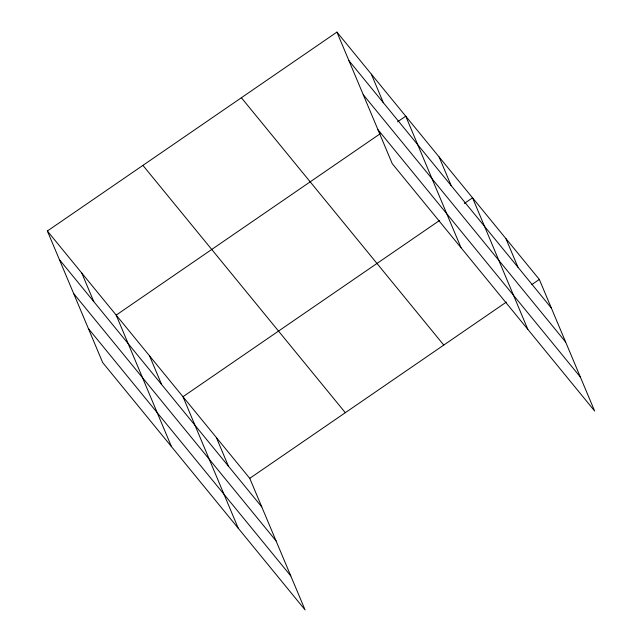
<?xml version="1.0" encoding="UTF-8"?>
<svg xmlns="http://www.w3.org/2000/svg" width="642" height="642" viewBox="0 0 642 642"><rect width="100%" height="100%" fill="white"/><g stroke="black" fill="none" stroke-linecap="round" stroke-linejoin="round"><path stroke-width="0.96" d="M47.372 231.008L249.762 478.338L305.07 609.9L102.68 362.57L47.372 231.008L336.93 32.1L539.32 279.43L594.628 410.992L392.238 163.662L336.93 32.1M380.208 133.737L116.186 315.102L171.486 446.663M397.51 121.852L405.744 116.194L461.044 247.756M439.585 220.447L182.978 396.716L238.278 528.278M464.294 203.474L472.536 197.816L527.836 329.378M249.762 478.338L506.377 302.069M531.913 284.526L539.32 279.43M348.951 60.685L551.342 308.016M363.236 94.671L565.626 342.001M377.953 129.676L580.344 377.014M241.376 97.736L443.766 345.075M142.925 165.371L345.316 412.702M59.393 259.593L261.784 506.923M73.678 293.571L276.068 540.909M88.395 328.584L290.786 575.914M505.928 238.623L517.942 267.208M439.136 157.001L451.157 185.586M371.341 74.143L383.354 102.736M216.37 437.531L228.383 466.116M149.578 355.909L161.599 384.494M81.783 273.051L93.796 301.636"/></g></svg>
